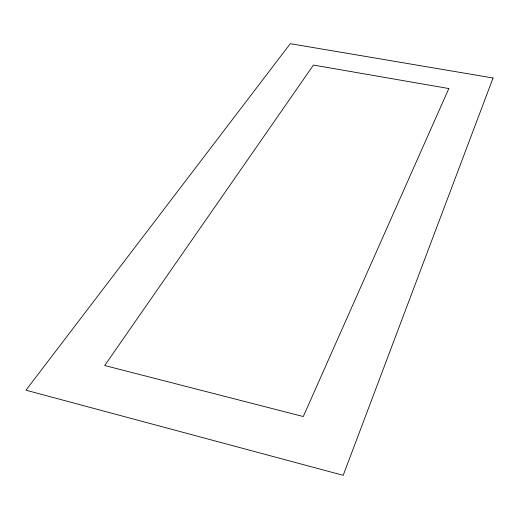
<?xml version="1.0" encoding="UTF-8"?>
<svg xmlns="http://www.w3.org/2000/svg" width="519" height="519" viewBox="0 0 519 519"><rect width="100%" height="100%" fill="white"/><g stroke="black" fill="none" stroke-linecap="round" stroke-linejoin="round"><path stroke-width="0.78" d="M493.05 77.999L343.202 475.32L25.95 390.197L290.283 43.68L493.05 77.999M448.831 88.541L303.284 416.543L104.695 365.519L313.45 65.07L448.831 88.541"/></g></svg>
